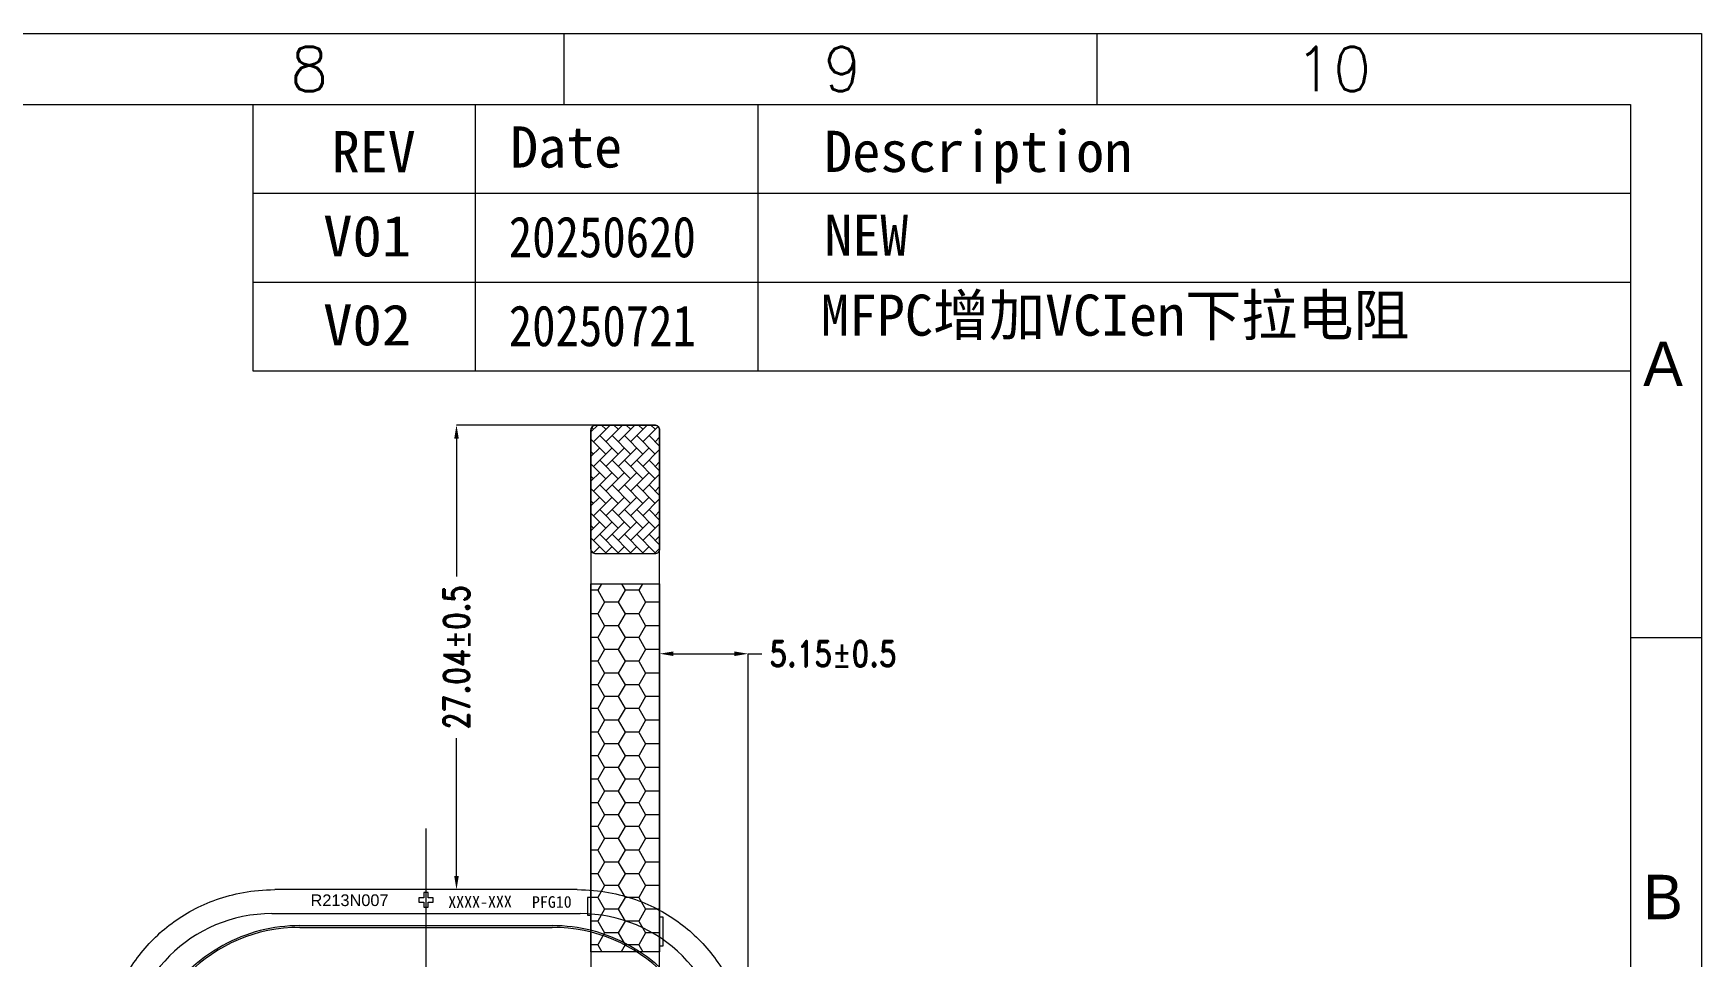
# Model space of a CAD drawing. Header units: millimetres. Extents: x 1134 to 2451, y -9 to 375.
# Drawn here: x 2354.4 to 2451.4, y 321.7 to 375.4 of the extents above; entities that cross this region are included whole.
import ezdxf
from ezdxf.enums import TextEntityAlignment as Align
from ezdxf.lldxf.tags import DXFTag

# ---------------------------------------------------------------- set-up
doc = ezdxf.new("R2010")
doc.units = ezdxf.units.MM
doc.layers.get('0').update_dxf_attribs({"lineweight": 5})
doc.layers.get('Defpoints').update_dxf_attribs({"lineweight": 5})
for name, color, linetype, lineweight in [('DIM', 3, 'Continuous', 5), ('Encap', 210, 'Continuous', 5), ('ITO', 2, 'Continuous', 5), ('lens', 6, 'Continuous', 13), ('Main-FPC', 2, 'Continuous', 5), ('TFPC', 50, 'Continuous', 5), ('图框', 7, 'Continuous', 5)]:
    doc.layers.add(name, color=color, linetype=linetype, lineweight=lineweight)
doc.styles.add('RD', font='ROMAND.shx', dxfattribs={"width": 0.8})
doc.styles.get("Standard").update_dxf_attribs({"font": 'txt', "bigfont": 'gbcbig.shx'})
doc.styles.add('宋体', font='')
doc.styles.add('汉字', font='')
doc.styles.get('宋体').set_extended_font_data('SimSun')
doc.styles.get('汉字').set_extended_font_data('SimSun')
tags = doc.linetypes.add('CENTER', pattern=[0.6, 0.375, -0.075, 0.075, -0.075]).pattern_tags.tags
tags[10:11] = [DXFTag(74, 4), DXFTag(75, 0), DXFTag(340, '0'), DXFTag(46, 1.0), DXFTag(50, 0.0), DXFTag(44, 0.0), DXFTag(45, 0.0)]
tags[8:9] = [DXFTag(74, 4), DXFTag(75, 0), DXFTag(340, '0'), DXFTag(46, 1.0), DXFTag(50, 0.0), DXFTag(44, 0.0), DXFTag(45, 0.0)]
tags[6:7] = [DXFTag(74, 4), DXFTag(75, 0), DXFTag(340, '0'), DXFTag(46, 1.0), DXFTag(50, 0.0), DXFTag(44, 0.0), DXFTag(45, 0.0)]
tags[4:5] = [DXFTag(74, 4), DXFTag(75, 0), DXFTag(340, '0'), DXFTag(46, 1.0), DXFTag(50, 0.0), DXFTag(44, 0.0), DXFTag(45, 0.0)]
doc.dimstyles.new('DIM', dxfattribs={"dimtxt": 1.5, "dimasz": 0.8, "dimexe": 0, "dimexo": 0.5, "dimgap": 0.11, "dimtad": 0, "dimzin": 1, "dimdsep": 46, "dimtxsty": 'RD', "dimcen": 0, "dimclrd": 256, "dimclre": 256, "dimclrt": 256, "dimadec": 0, "dimazin": 0, "dimtm": 1e-09, "dimtfac": 1, "dimtofl": 0, "dimtmove": 0, "dimatfit": 3, "dimfxl": 0, "dimlwe": -1, "dimarcsym": 0})

# ---------------------------------------------------------------- blocks, each defined once
blk = doc.blocks.new('R213NRK-001-PNL-V01-C')
at = {"layer": 'Encap', "lineweight": 0}
blk.add_line((482.508, 267.231), (459.691, 267.231), dxfattribs=at)
at = {"layer": 'ITO', "color": 1, "linetype": 'CENTER', "lineweight": 5}
for p, q in [((471.1, 314.795), (471.1, 262.787)), ((493.81, 288.791), (448.39, 288.791))]:
    blk.add_line(p, q, dxfattribs=at)
at = {"layer": 'ITO', "lineweight": 5}
for p, q in [((462.126, 309.846), (480.073, 309.846)), ((453.706, 275.711), (453.706, 301.426)), ((488.493, 301.426), (488.493, 275.711)), ((479.493, 266.711), (462.706, 266.711))]:
    blk.add_line(p, q, dxfattribs=at)
at = {"layer": 'ITO', "color": 1, "linetype": 'CENTER', "lineweight": 0}
for p, q in [((463.756, 309.046), (478.443, 309.046)), ((454.556, 277.735), (454.556, 299.846)), ((487.643, 299.846), (487.643, 277.735)), ((478.443, 268.535), (463.756, 268.535))]:
    blk.add_line(p, q, dxfattribs=at)
at = {"layer": 'ITO', "lineweight": 5}
for centre, radius, start, end in [((462.126, 301.426), 8.42, 90, 180), ((480.073, 301.426), 8.42, 0, 90), ((462.706, 275.711), 9, 180, 270), ((479.493, 275.711), 9, 270, 0)]:
    blk.add_arc(centre, radius, start, end, dxfattribs=at)
at = {"layer": 'ITO', "color": 1, "linetype": 'CENTER', "lineweight": 0}
for centre, start, end in [((463.756, 299.846), 90, 180), ((478.443, 299.846), 360, 90), ((463.756, 277.735), 180, 270), ((478.443, 277.735), 270, 0)]:
    blk.add_arc(centre, 9.2, start, end, dxfattribs=at)
blk = doc.blocks.new('R213NRK-007-MFPC-V01-A')
at = {"lineweight": 5}
h = blk.add_hatch(dxfattribs=at)
h.set_pattern_fill('HONEY', color=5, scale=0.25, angle=360)
h.paths.add_polyline_path([(1537.691, 238.751), (1541.691, 238.751), (1541.691, 217.344), (1537.691, 217.344)])
at = {"layer": 'TFPC', "lineweight": 5}
h = blk.add_hatch(dxfattribs=at)
h.set_pattern_fill('AR-HBONE', color=4, scale=0.005, angle=90)
edge = h.paths.add_edge_path()
edge.add_line((1537.691, 208.404), (1537.691, 215.304))
edge.add_arc((1537.991, 215.304), 0.3, 90, 180, ccw=False)
edge.add_line((1537.991, 215.604), (1541.391, 215.604))
edge.add_arc((1541.391, 215.304), 0.3, 0, 90, ccw=False)
edge.add_line((1541.691, 215.304), (1541.691, 208.404))
edge.add_arc((1541.391, 208.404), 0.3, 270, 360, ccw=False)
edge.add_line((1541.391, 208.104), (1537.991, 208.104))
edge.add_arc((1537.991, 208.404), 0.3, 180, 270, ccw=False)
at = {"color": 5, "lineweight": 5}
blk.add_lwpolyline([(1537.691, 238.751), (1541.691, 238.751), (1541.691, 217.344), (1537.691, 217.344)], close=True, dxfattribs=at)
at = {"layer": 'Main-FPC'}
blk.add_lwpolyline([(1537.691, 244.326), (1537.691, 208.404, 0.414214), (1537.991, 208.104), (1541.391, 208.104, 0.414214), (1541.691, 208.404), (1541.691, 244.326, -0.414214)], format="xyb", dxfattribs=at)
at = {"layer": 'TFPC', "color": 4, "lineweight": 5}
blk.add_lwpolyline([(1537.691, 208.404), (1537.691, 215.304, -0.414214), (1537.991, 215.604), (1541.391, 215.604, -0.414214), (1541.691, 215.304), (1541.691, 208.404, -0.414214), (1541.391, 208.104), (1537.991, 208.104, -0.414214)], format="xyb", close=True, dxfattribs=at)
blk = doc.blocks.new('*D138')
at = {"layer": 'Defpoints', "color": 0, "lineweight": 5, "transparency": 16777216}
for p in [(2378.979, 352.635), (2388.164, 352.635), (2381.384, 325.599)]:
    blk.add_point(p, dxfattribs=at)
at = {"layer": 'DIM', "linetype": 'ByBlock', "lineweight": 5, "transparency": 16777216}
for p, q in [((2387.664, 352.635), (2378.979, 352.635)), ((2378.979, 351.835), (2378.979, 343.827)), ((2378.979, 326.399), (2378.979, 334.407)), ((2380.884, 325.599), (2378.979, 325.599))]:
    blk.add_line(p, q, dxfattribs=at)
at = {"layer": 'DIM', "lineweight": 5, "transparency": 16777216}
for points in [[(2378.845, 351.835), (2379.112, 351.835), (2378.979, 352.635)], [(2378.845, 326.399), (2379.112, 326.399), (2378.979, 325.599)]]:
    blk.add_solid(points, dxfattribs=at)
at = {"layer": 'DIM', "lineweight": 5, "transparency": 16777216, "insert": (2378.979, 339.117), "char_height": 1.5, "attachment_point": 5, "rotation": 90, "style": 'RD'}
blk.add_mtext('\\A1;27.04±0.5', dxfattribs=at)
blk = doc.blocks.new('*D139')
at = {"layer": 'Defpoints', "color": 0, "lineweight": 5, "transparency": 16777216}
for p in [(2395.952, 339.326), (2390.802, 335.831), (2395.952, 314.727)]:
    blk.add_point(p, dxfattribs=at)
at = {"layer": 'DIM', "linetype": 'ByBlock', "lineweight": 5, "transparency": 16777216}
for p, q in [((2390.802, 336.331), (2390.802, 339.326)), ((2391.602, 339.326), (2395.152, 339.326)), ((2395.952, 315.227), (2395.952, 339.326)), ((2395.952, 339.326), (2396.752, 339.326))]:
    blk.add_line(p, q, dxfattribs=at)
at = {"layer": 'DIM', "lineweight": 5, "transparency": 16777216}
for points in [[(2391.602, 339.46), (2391.602, 339.193), (2390.802, 339.326)], [(2395.152, 339.46), (2395.152, 339.193), (2395.952, 339.326)]]:
    blk.add_solid(points, dxfattribs=at)
at = {"layer": 'DIM', "lineweight": 5, "transparency": 16777216, "insert": (2400.891, 339.326), "char_height": 1.5, "attachment_point": 5, "style": 'RD'}
blk.add_mtext('\\A1;5.15±0.5', dxfattribs=at)
blk = doc.blocks.new('R213NRK-007-PFG10-CVL-V01-C')
at = {"color": 1, "linetype": 'CENTER', "lineweight": 5}
for p, q in [((2105.228, 278.542), (2105.228, 283.542)), ((2102.728, 281.042), (2107.728, 281.042))]:
    blk.add_line(p, q, dxfattribs=at)
at = {"color": 7, "lineweight": 5}
for points in [[(2105.103, 302.767), (2105.103, 302.467), (2105.353, 302.467), (2105.353, 302.767), (2105.653, 302.767), (2105.653, 303.017), (2105.353, 303.017), (2105.353, 303.317), (2105.103, 303.317), (2105.103, 303.017), (2104.803, 303.017), (2104.803, 302.767)], [(2114.828, 302.003), (2114.828, 303.028), (2114.628, 303.028), (2114.628, 302.003)], [(2118.828, 300.216), (2119.028, 300.216), (2119.028, 301.888), (2118.828, 301.888)], [(2105.103, 258.017), (2105.103, 258.317), (2105.353, 258.317), (2105.353, 258.017), (2105.653, 258.017), (2105.653, 257.767), (2105.353, 257.767), (2105.353, 257.467), (2105.103, 257.467), (2105.103, 257.767), (2104.803, 257.767), (2104.803, 258.017)]]:
    blk.add_lwpolyline(points, close=True, dxfattribs=at)
at = {"layer": 'lens'}
for points in [[(2114.028, 303.492), (2096.428, 303.492)], [(2086.478, 267.142), (2086.478, 293.542)], [(2123.978, 293.542), (2123.978, 267.142)], [(2114.028, 257.192), (2096.428, 257.192)]]:
    blk.add_lwpolyline(points, dxfattribs=at)
at = {"layer": 'lens', "ltscale": 0.02}
for points in [[(2097.884, 301.398, 0.126503), (2093.4, 300.245, 0.126503)], [(2117.055, 300.245, 0.126503), (2112.571, 301.398, 0.126503)], [(2093.4, 300.245, 0.273459), (2088.584, 292.098, 0.273459)], [(2121.871, 292.098, 0.273453), (2117.055, 300.245, 0.273453)], [(2088.584, 292.098), (2088.584, 269.987, 0.414214), (2097.884, 260.687), (2112.571, 260.687, 0.414214), (2121.871, 269.987), (2121.871, 292.098)]]:
    blk.add_lwpolyline(points, format="xyb", dxfattribs=at)
blk.add_lwpolyline([(2097.884, 301.398), (2112.571, 301.398)], dxfattribs=at)
at = {"layer": 'lens'}
for points in [[(2086.478, 293.542), (2086.478, 294.206), (2086.6, 295.41), (2087.026, 296.975), (2087.64, 298.35), (2088.416, 299.564), (2089.339, 300.631), (2090.406, 301.554), (2091.62, 302.33), (2092.995, 302.944), (2094.56, 303.37), (2095.764, 303.492), (2096.428, 303.492)], [(2114.028, 303.492), (2114.691, 303.492), (2115.896, 303.37), (2117.46, 302.944), (2118.835, 302.33), (2120.05, 301.554), (2121.116, 300.631), (2122.039, 299.564), (2122.815, 298.35), (2123.43, 296.975), (2123.855, 295.41), (2123.978, 294.206), (2123.978, 293.542)], [(2096.428, 257.192), (2095.764, 257.192), (2094.56, 257.315), (2092.995, 257.74), (2091.62, 258.355), (2090.406, 259.13), (2089.339, 260.054), (2088.416, 261.12), (2087.64, 262.334), (2087.026, 263.71), (2086.6, 265.274), (2086.478, 266.479), (2086.478, 267.142)], [(2123.978, 267.142), (2123.978, 266.479), (2123.855, 265.274), (2123.43, 263.71), (2122.815, 262.334), (2122.039, 261.12), (2121.116, 260.054), (2120.05, 259.13), (2118.835, 258.355), (2117.46, 257.74), (2115.896, 257.315), (2114.691, 257.192), (2114.028, 257.192)]]:
    blk.add_open_spline(points, degree=3, dxfattribs=at)
at = {"color": 7, "lineweight": 5, "style": '宋体'}
for s, p in [('XXXX-XXX', (2106.526, 302.429)), ('PFG10', (2111.396, 302.426))]:
    blk.add_text(s, height=0.68, rotation=0.44793, dxfattribs=at).set_placement(p)
at = {"color": 7, "lineweight": 0, "insert": (2103.049, 302.529), "char_height": 0.68, "width": 4.86765, "attachment_point": 9, "rotation": 0.06594, "style": '宋体'}
blk.add_mtext('{\\fArial|b0|i0|c134|p34;R\\fArial|b0|i0|c0|p34;213N\\fArial|b0|i0|c134|p34;0\\fArial|b0|i0|c0|p34;07}', dxfattribs=at)

msp = doc.modelspace()

# ---------------------------------------------------------------- linework, layer by layer
at = {"layer": '图框', "color": 7, "linetype": 'ByBlock', "lineweight": 5, "ltscale": 0.55}
for p, q in [((2385.2419, 371.2891), (2385.2419, 375.4275)), ((2416.2755, 371.2891), (2416.2755, 375.4275)), ((2136.9731, 371.2891), (2447.3091, 371.2891)), ((2367.1502, 355.77), (2367.1502, 371.2891)), ((2380.0829, 355.77), (2380.0829, 371.263)), ((2396.5318, 355.77), (2396.5318, 371.2891)), ((2447.3091, 371.2891), (2447.3091, 154.0227)), ((2447.3091, 366.116), (2367.1502, 366.116)), ((2367.1502, 360.943), (2447.3091, 360.943)), ((2447.3091, 355.77), (2367.1502, 355.77)), ((2451.4475, 340.2509), (2447.3091, 340.2509))]:
    msp.add_line(p, q, dxfattribs=at)
msp.add_lwpolyline([(2132.8347, 375.4275), (2451.4475, 375.4275), (2451.4475, 149.8842), (2132.8347, 149.8842)], close=True, dxfattribs=at)

# ---------------------------------------------------------------- block references
at = {"layer": 'DIM', "lineweight": 5, "rotation": 180}
msp.add_blockref('R213NRK-007-MFPC-V01-A', (3928.493, 560.739), dxfattribs=at)
at = {"layer": 'DIM', "lineweight": 5}
msp.add_blockref('R213NRK-007-PFG10-CVL-V01-C', (271.9745, 22.1066), dxfattribs=at)
at = {"layer": 'ITO', "lineweight": 5}
msp.add_blockref('R213NRK-001-PNL-V01-C', (1906.1024, 14.3582), dxfattribs=at)

# ---------------------------------------------------------------- texts
at = {"layer": '图框', "linetype": 'Continuous', "lineweight": 5, "style": '汉字'}
for s, width, p, p2 in [('V01', 1.003536, (2371.2173, 362.4451), (2376.3407, 362.4451)), ('20250620', 0.80001, (2382.0213, 362.397), (2392.9128, 362.397)), ('V02', 1.003536, (2371.2173, 357.2721), (2376.3407, 357.2721)), ('20250721', 0.80001, (2382.0213, 357.224), (2392.9128, 357.224))]:
    msp.add_text(s, height=2.37983, dxfattribs=dict(at, width=width)).set_placement(p, p2, align=Align.FIT)
at = {"layer": '图框', "color": 7, "linetype": 'ByBlock', "lineweight": 5, "ltscale": 0.55}
for s, insert, char_height, width, attachment_point in [('8', (2369.2994, 374.6481), 2.5865, 4.402867, 1), ('9', (2400.3329, 374.6481), 2.5865, 4.402867, 1), ('10', (2432.2181, 374.6481), 2.58651, 4.402867, 3), ('{\\fSimSun|b0|i0|c134|p2;Date}', (2382.1013, 370.0151), 2.39492, 4.402867, 1), ('{\\fSimSun|b0|i0|c134|p2;REV}', (2371.7178, 369.7447), 2.39492, 4.402867, 1), ('{\\fSimSun|b0|i0|c134|p2;Description}', (2400.3824, 369.7586), 2.39492, 19.903845, 1), ('{\\f\uffd0ￂﾼﾚￃ\ufff7\ufff3w|b0|i0|c136|p54;A}', (2450.3561, 354.9091), 2.586514, 4.402867, 9), ('{\\f\uffd0ￂﾼﾚￃ\ufff7\ufff3w|b0|i0|c134|p54;B}', (2450.3561, 323.8755), 2.586514, 4.402867, 9)]:
    msp.add_mtext(s, dxfattribs=dict(at, insert=insert, char_height=char_height, width=width, attachment_point=attachment_point))
at = {"layer": '图框', "linetype": 'ByBlock', "lineweight": 5, "ltscale": 0.55, "char_height": 2.39492, "attachment_point": 1, "style": '汉字'}
for s, insert, width in [('{\\fSimSun|b0|i0|c134|p2;NEW}', (2400.3863, 364.887), 4.402867), ('MFPC增加VCIen下拉电阻', (2400.1874, 360.227), 40.269242)]:
    msp.add_mtext(s, dxfattribs=dict(at, insert=insert, width=width))

# ---------------------------------------------------------------- dimensions: what is measured, and where the dimension line sits
at = {"layer": 'DIM', "lineweight": 5}
dim = msp.add_linear_dim(base=(2378.9785, 352.6354), p1=(2381.3843, 325.5988), p2=(2388.1644, 352.6354), angle=90, dimstyle='DIM', override={"dimtol": 1, "dimtp": 0.5, "dimtm": 0.5, "dimtdec": 3, "dimfxl": 1.25, "dimtolj": 1, "dimlwd": 5, "dimlwe": 5, "dimarcsym": 1}, dxfattribs=at)
dim.commit()
dim.dimension.update_dxf_attribs({"geometry": '*D138', "text_midpoint": (2378.9785, 339.1171)})
dim = msp.add_linear_dim(base=(2395.9522, 339.3264), p1=(2390.8022, 335.8306), p2=(2395.9522, 314.7274), dimstyle='DIM', override={"dimgap": 0.11, "dimtol": 1, "dimlim": 0, "dimtp": 0.5, "dimtm": 0.5, "dimtfac": 1, "dimtdec": 3, "dimfxl": 1.25, "dimtolj": 1, "dimlwd": 5, "dimlwe": 5, "dimarcsym": 1}, dxfattribs=at)
dim.commit()
dim.dimension.update_dxf_attribs({"geometry": '*D139', "text_midpoint": (2400.8908, 339.3264)})

doc.saveas('drawing.dxf')
